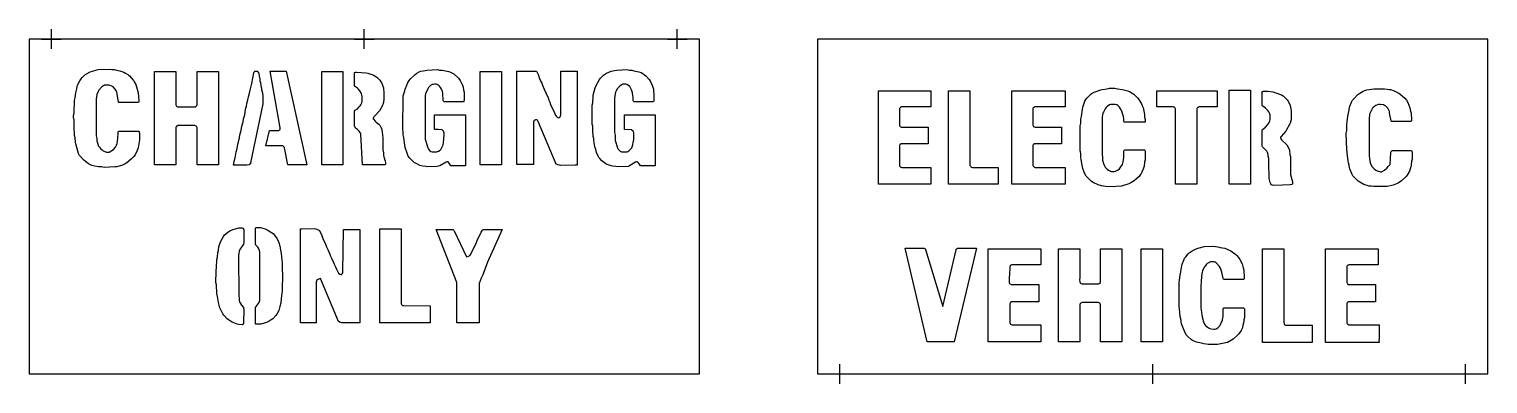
# Model space of a CAD drawing. Header units: inches. Extents: x 0 to 148, y -1 to 35.
import ezdxf

# ---------------------------------------------------------------- set-up
doc = ezdxf.new("R2010")
doc.units = ezdxf.units.IN
doc.header["$MEASUREMENT"] = 0
doc.layers.add('CUT', color=1, linetype='Continuous')
doc.layers.add('REG', color=5, linetype='Continuous')

msp = doc.modelspace()

# ---------------------------------------------------------------- linework, layer by layer
at = {"layer": 'CUT'}
for points in [[(0, 0), (68, 0), (68, 34), (0, 34)], [(80, 0), (148, 0), (148, 34), (80, 34)], [(9.05, 27.61), (9.02, 27.82), (8.88, 28.59), (8.85, 28.71), (8.8, 28.82), (8.74, 28.92), (8.51, 29.15), (8.38, 29.23), (8.21, 29.29), (8.08, 29.31), (7.76, 29.31), (7.64, 29.3), (7.54, 29.26), (7.44, 29.2), (7.34, 29.11), (7.08, 28.81), (6.99, 28.66), (6.88, 28.36), (6.81, 27.91), (6.81, 24.16), (6.86, 23.91), (6.87, 23.67), (6.89, 23.55), (6.96, 23.31), (7.04, 23.14), (7.12, 23.02), (7.23, 22.9), (7.39, 22.75), (7.51, 22.66), (7.74, 22.55), (7.84, 22.51), (8, 22.5), (8.13, 22.53), (8.39, 22.67), (8.54, 22.78), (8.75, 23.01), (8.87, 23.22), (8.92, 23.38), (8.96, 23.68), (9.01, 23.9), (9.02, 24.51), (9.03, 24.58), (9.06, 24.65), (11.03, 24.65), (11.1, 24.64), (11.15, 24.61), (11.17, 24.56), (11.18, 24.46), (11.18, 23.77), (11.05, 22.97), (10.96, 22.68), (10.74, 22.25), (10.61, 22.07), (10.36, 21.8), (9.92, 21.43), (9.73, 21.32), (9.47, 21.2), (8.88, 21.03), (8.68, 21.01), (7.6, 20.97), (7.34, 21.01), (7.03, 21.02), (6.67, 21.08), (6.36, 21.17), (6.03, 21.33), (5.84, 21.45), (5.53, 21.69), (5.2, 22.06), (5.12, 22.18), (5.02, 22.39), (4.93, 22.61), (4.72, 23.36), (4.7, 23.52), (4.66, 23.97), (4.61, 24.22), (4.6, 24.53), (4.55, 24.74), (4.55, 25.75), (4.5, 26.08), (4.51, 26.22), (4.55, 26.49), (4.6, 27.75), (4.66, 28.03), (4.72, 28.55), (4.83, 28.93), (4.88, 29.18), (4.92, 29.3), (5.13, 29.74), (5.28, 29.96), (5.38, 30.08), (5.56, 30.26), (5.66, 30.35), (6.19, 30.66), (6.41, 30.74), (6.85, 30.86), (7, 30.89), (8.12, 30.94), (8.39, 30.9), (8.63, 30.89), (8.86, 30.84), (9.19, 30.78), (9.62, 30.62), (9.76, 30.54), (10, 30.4), (10.09, 30.33), (10.18, 30.25), (10.59, 29.79), (10.66, 29.67), (10.81, 29.39), (10.9, 29.15), (11.07, 28.53), (11.12, 27.73), (11.11, 27.65), (11.09, 27.57), (9.08, 27.57)], [(14.9, 25.07), (14.89, 25.02), (14.88, 24.98), (14.88, 21.22), (12.72, 21.22), (12.72, 30.69), (14.88, 30.69), (14.88, 27.37), (14.89, 27.31), (14.91, 27.25), (14.95, 27.2), (14.99, 27.15), (15.05, 27.13), (15.12, 27.11), (16.64, 27.11), (16.81, 27.11), (16.86, 27.12), (16.91, 27.14), (16.96, 27.17), (17, 27.22), (17.02, 27.27), (17.04, 27.33), (17.04, 30.69), (19.2, 30.69), (19.2, 21.22), (17.04, 21.22), (17.04, 24.96), (17.03, 25.01), (17.02, 25.06), (16.98, 25.12), (16.93, 25.17), (16.87, 25.19), (16.81, 25.21), (15.13, 25.21), (15.08, 25.21), (15.04, 25.19), (15, 25.17), (14.96, 25.14), (14.93, 25.11)], [(21.74, 25.9), (21.87, 26.31), (21.96, 26.87), (22.06, 27.2), (22.1, 27.45), (22.2, 27.81), (22.25, 28.12), (22.37, 28.5), (22.41, 28.82), (22.59, 29.47), (22.78, 30.56), (22.82, 30.67), (22.88, 30.72), (22.98, 30.74), (23.13, 30.73), (23.18, 30.71), (23.22, 30.67), (23.29, 30.51), (23.32, 30.23), (23.39, 29.96), (23.42, 29.76), (23.47, 29.58), (23.51, 29.26), (23.56, 29.04), (23.58, 28.84), (23.66, 28.54), (23.72, 28.17), (23.72, 27.42), (22.46, 21.44), (22.44, 21.32), (22.37, 21.25), (22.31, 21.23), (22.07, 21.18), (21.1, 21.21), (20.73, 21.21), (20.8, 21.54), (20.8, 21.59), (20.9, 21.94), (20.99, 22.55), (21.1, 22.89), (21.16, 23.33), (21.33, 23.97), (21.38, 24.28), (21.5, 24.71), (21.57, 25.17), (21.7, 25.58)], [(28.16, 21.22), (26.25, 21.22), (25.91, 22.96), (25.9, 22.99), (25.88, 23.03), (25.85, 23.07), (25.82, 23.1), (25.78, 23.13), (25.74, 23.15), (25.7, 23.16), (25.65, 23.16), (24, 23.16), (24.39, 24.7), (25.24, 24.7), (25.29, 24.71), (25.33, 24.72), (25.37, 24.74), (25.4, 24.77), (25.43, 24.8), (25.45, 24.83), (25.47, 24.87), (25.48, 24.91), (25.48, 24.95), (25.48, 24.98), (24.44, 30.74), (26.09, 30.74)], [(29.68, 30.69), (31.84, 30.69), (31.84, 21.22), (29.68, 21.22)], [(34.37, 30.53), (34.97, 30.33), (35.11, 30.24), (35.28, 30.13), (35.58, 29.83), (35.69, 29.67), (35.78, 29.52), (35.9, 29.2), (35.94, 29.05), (35.96, 28.86), (36, 28.67), (36, 28.53), (36, 27.92), (35.94, 27.56), (35.91, 27.45), (35.81, 27.2), (35.55, 26.72), (35.46, 26.61), (35.19, 26.31), (34.96, 26.09), (34.92, 26.02), (34.91, 25.96), (34.91, 25.91), (34.94, 25.85), (35.1, 25.66), (35.21, 25.56), (35.51, 25.32), (35.59, 25.24), (35.73, 25), (35.79, 24.83), (35.84, 24.25), (35.9, 23.97), (35.9, 22.74), (35.95, 22.46), (35.96, 22.18), (35.99, 22.04), (36.13, 21.61), (36.15, 21.46), (36.15, 21.3), (36.12, 21.25), (36.08, 21.22), (33.81, 21.22), (33.66, 24.34), (33.57, 24.51), (33.49, 24.64), (33.31, 24.82), (33.11, 24.96), (33.06, 25.01), (33.03, 25.12), (33.02, 25.14), (33.02, 26.69), (33.09, 26.78), (33.3, 26.93), (33.49, 27.11), (33.59, 27.22), (33.65, 27.31), (33.74, 27.52), (33.78, 27.68), (33.79, 27.81), (33.79, 28.13), (33.71, 28.47), (33.56, 28.75), (33.39, 28.94), (33.3, 29.01), (33.1, 29.13), (33.06, 29.17), (33.02, 29.22), (33.02, 30.6), (33.11, 30.63), (33.2, 30.63), (34.17, 30.58)], [(41.52, 29.32), (41.39, 29.38), (41.28, 29.41), (41.12, 29.41), (40.99, 29.4), (40.88, 29.38), (40.76, 29.32), (40.65, 29.22), (40.52, 29.09), (40.44, 28.96), (40.21, 28.44), (40.17, 28.27), (40.17, 23.96), (40.18, 23.84), (40.2, 23.73), (40.45, 22.96), (40.52, 22.81), (40.64, 22.65), (40.75, 22.58), (40.89, 22.55), (41.36, 22.55), (41.44, 22.57), (41.53, 22.61), (41.69, 22.71), (41.77, 22.8), (41.9, 23.04), (42, 23.25), (42.03, 23.45), (42.1, 24.31), (42.11, 24.45), (42.08, 24.55), (42.03, 24.65), (41.96, 24.72), (41.89, 24.77), (41.5, 24.8), (41.2, 24.83), (41.14, 24.83), (41.14, 26.29), (44.28, 26.29), (44.28, 21.12), (42.78, 21.12), (42.68, 21.29), (42.52, 21.52), (42.42, 21.54), (42.3, 21.5), (41.68, 21.14), (41.53, 21.08), (41.36, 21.06), (40.45, 21.02), (40.24, 21.06), (39.94, 21.08), (39.65, 21.16), (39.41, 21.28), (39.07, 21.48), (38.96, 21.56), (38.62, 21.89), (38.47, 22.11), (38.39, 22.3), (38.16, 22.98), (38.1, 23.21), (38.02, 24), (37.96, 24.26), (37.95, 24.57), (37.91, 24.84), (37.96, 28.23), (38.1, 28.75), (38.14, 28.9), (38.32, 29.32), (38.41, 29.58), (38.55, 29.8), (38.64, 29.92), (39.15, 30.4), (39.33, 30.53), (39.58, 30.66), (39.75, 30.72), (39.96, 30.78), (40.18, 30.8), (40.34, 30.84), (41.44, 30.89), (41.63, 30.85), (41.9, 30.84), (42.25, 30.78), (42.58, 30.69), (42.76, 30.63), (42.96, 30.53), (43.08, 30.45), (43.56, 30.01), (43.72, 29.79), (43.96, 29.3), (44.02, 29.12), (44.06, 28.84), (44.12, 28.6), (44.12, 27.79), (44.11, 27.71), (44.09, 27.62), (42.09, 27.62), (42.04, 27.69), (42.02, 27.77), (41.97, 28.49), (41.94, 28.66), (41.81, 28.99), (41.74, 29.08), (41.62, 29.23)], [(45.77, 21.22), (45.77, 30.69), (47.93, 30.69), (47.93, 21.22)], [(51.61, 25.71), (51.56, 25.75), (51.49, 25.78), (51.42, 25.79), (51.37, 25.79), (51.33, 25.77), (51.29, 25.75), (51.25, 25.72), (51.22, 25.69), (51.19, 25.64), (51.18, 25.6), (51.18, 25.51), (51.17, 25.3), (51.16, 21.27), (49.47, 21.27), (49.47, 30.74), (51.49, 30.74), (51.54, 30.6), (51.67, 30.32), (51.76, 30.04), (51.85, 29.86), (51.91, 29.69), (52, 29.52), (52.07, 29.32), (52.16, 29.14), (52.24, 28.91), (52.65, 28.04), (52.74, 27.79), (52.84, 27.59), (52.91, 27.37), (53.31, 26.52), (53.4, 26.27), (53.47, 26.18), (53.56, 26.07), (53.63, 26.02), (53.71, 26.01), (53.8, 26.03), (53.87, 26.1), (53.92, 26.19), (53.94, 26.31), (53.94, 30.74), (55.59, 30.74), (55.59, 21.21), (55.39, 21.21), (53.91, 21.17), (53.8, 21.18), (53.63, 21.23), (53.57, 21.26), (53.47, 21.28), (51.65, 25.64)], [(57.14, 25.37), (57.13, 25.49), (57.13, 27.27), (57.18, 27.53), (57.22, 28.17), (57.24, 28.31), (57.44, 29.04), (57.5, 29.22), (57.86, 29.88), (57.97, 30.04), (58.26, 30.33), (58.57, 30.53), (59.06, 30.73), (59.4, 30.79), (59.64, 30.85), (60.65, 30.89), (60.9, 30.85), (61.14, 30.83), (61.35, 30.78), (61.85, 30.68), (62.09, 30.59), (62.26, 30.51), (62.45, 30.38), (62.57, 30.27), (62.88, 29.93), (63, 29.75), (63.17, 29.4), (63.24, 29.21), (63.33, 28.9), (63.35, 28.65), (63.39, 28.48), (63.39, 27.76), (63.38, 27.71), (63.35, 27.67), (63.28, 27.62), (61.34, 27.62), (61.3, 27.77), (61.29, 28.05), (61.25, 28.25), (61.22, 28.53), (61.13, 28.84), (61.02, 29.06), (60.93, 29.19), (60.8, 29.29), (60.64, 29.38), (60.54, 29.41), (60.4, 29.41), (60.25, 29.41), (60.16, 29.38), (60.07, 29.33), (59.93, 29.21), (59.77, 29.06), (59.69, 28.97), (59.57, 28.75), (59.5, 28.59), (59.39, 28.03), (59.39, 24.52), (59.44, 24.24), (59.44, 23.83), (59.46, 23.7), (59.69, 22.97), (59.77, 22.81), (59.83, 22.74), (59.96, 22.63), (60.03, 22.59), (60.09, 22.56), (60.21, 22.55), (60.56, 22.55), (60.66, 22.56), (60.73, 22.58), (60.85, 22.66), (61.05, 22.84), (61.14, 22.96), (61.22, 23.15), (61.25, 23.26), (61.28, 23.54), (61.34, 23.77), (61.34, 24.48), (61.32, 24.56), (61.29, 24.63), (61.19, 24.71), (61.1, 24.77), (60.42, 24.83), (60.42, 26.29), (63.5, 26.29), (63.5, 21.12), (62.19, 21.12), (62.04, 21.13), (61.93, 21.29), (61.75, 21.51), (61.65, 21.54), (61.6, 21.53), (61.52, 21.5), (60.91, 21.12), (60.77, 21.07), (59.77, 21.02), (59.51, 21.06), (59.19, 21.08), (59.04, 21.12), (58.65, 21.26), (58.52, 21.33), (58.24, 21.52), (58.11, 21.64), (57.9, 21.87), (57.81, 21.98), (57.73, 22.11), (57.56, 22.48), (57.48, 22.78), (57.39, 23.04), (57.34, 23.48), (57.29, 23.7), (57.28, 23.9), (57.24, 24.1), (57.22, 24.33), (57.18, 24.52), (57.18, 25.15)], [(88.53, 27.11), (88.48, 27.1), (88.44, 27.08), (88.39, 27.06), (88.36, 27.02), (88.33, 26.99), (88.32, 26.95), (88.3, 26.88), (88.3, 25.28), (88.32, 25.21), (88.34, 25.16), (88.39, 25.11), (88.44, 25.08), (88.49, 25.06), (88.53, 25.06), (91.23, 25.06), (91.23, 23.37), (88.55, 23.37), (88.49, 23.36), (88.44, 23.34), (88.39, 23.31), (88.35, 23.27), (88.32, 23.2), (88.31, 23.16), (88.3, 23.12), (88.3, 21.2), (88.31, 21.16), (88.32, 21.12), (88.34, 21.08), (88.37, 21.04), (88.41, 21.01), (88.44, 20.99), (88.49, 20.98), (88.53, 20.97), (91.49, 20.96), (91.49, 19.27), (86.19, 19.27), (86.19, 28.75), (91.49, 28.75), (91.49, 27.11)], [(93.29, 19.27), (93.29, 28.75), (95.45, 28.75), (95.45, 21.16), (95.5, 21.08), (95.55, 21.02), (95.62, 20.98), (95.7, 20.97), (98.12, 20.96), (98.21, 20.96), (98.32, 20.96), (98.32, 19.27)], [(99.71, 28.75), (105.11, 28.75), (105.11, 27.11), (102.05, 27.11), (102, 27.1), (101.96, 27.08), (101.92, 27.06), (101.88, 27.03), (101.85, 26.99), (101.84, 26.95), (101.82, 26.9), (101.82, 26.86), (101.82, 25.29), (101.83, 25.24), (101.86, 25.18), (101.89, 25.13), (101.94, 25.1), (102, 25.07), (102.06, 25.06), (104.75, 25.06), (104.75, 23.37), (102.07, 23.37), (102.01, 23.36), (101.96, 23.34), (101.91, 23.31), (101.87, 23.27), (101.85, 23.23), (101.83, 23.19), (101.83, 23.16), (101.82, 23.12), (101.84, 21.21), (101.85, 21.16), (101.86, 21.12), (101.9, 21.06), (101.96, 21.01), (102.02, 20.98), (102.08, 20.96), (105.11, 20.96), (105.11, 19.27), (99.71, 19.27)], [(109.27, 27.04), (109.18, 26.91), (108.99, 26.57), (108.94, 26.47), (108.89, 26.28), (108.86, 26.08), (108.86, 22.42), (108.87, 22.26), (108.91, 22.04), (108.92, 21.69), (109, 21.35), (109.11, 21.13), (109.19, 21), (109.39, 20.79), (109.52, 20.69), (109.7, 20.6), (109.83, 20.56), (110.08, 20.56), (110.22, 20.58), (110.48, 20.72), (110.63, 20.83), (110.78, 21.01), (110.92, 21.25), (111, 21.53), (111.03, 21.78), (111.06, 21.95), (111.07, 22.61), (111.09, 22.69), (111.12, 22.76), (113.11, 22.76), (113.16, 22.74), (113.19, 22.72), (113.22, 22.64), (113.23, 21.84), (113.22, 21.72), (113.17, 21.5), (113.13, 21.08), (113.07, 20.88), (112.83, 20.33), (112.74, 20.21), (112.61, 20.05), (112.1, 19.59), (111.77, 19.4), (111.58, 19.31), (110.83, 19.08), (110.26, 19.02), (110, 18.98), (109.21, 19.02), (109.02, 19.06), (108.79, 19.09), (108.48, 19.19), (107.94, 19.45), (107.78, 19.54), (107.4, 19.91), (107.26, 20.07), (107.07, 20.4), (106.91, 20.86), (106.86, 21.03), (106.81, 21.38), (106.76, 21.59), (106.75, 21.77), (106.71, 21.98), (106.7, 22.37), (106.66, 22.55), (106.65, 22.65), (106.65, 25.2), (106.7, 25.46), (106.71, 25.86), (106.77, 26.12), (106.86, 26.88), (106.91, 27.08), (107.11, 27.69), (107.2, 27.86), (107.3, 28), (107.75, 28.42), (107.87, 28.52), (108.05, 28.6), (108.72, 28.85), (108.87, 28.89), (109.37, 28.95), (109.63, 29), (110.15, 29), (110.41, 28.94), (110.92, 28.88), (111.47, 28.73), (111.65, 28.66), (112.09, 28.39), (112.46, 28.03), (112.6, 27.86), (112.86, 27.41), (112.96, 27.15), (113.05, 26.94), (113.08, 26.85), (113.12, 26.54), (113.17, 26.32), (113.18, 26.06), (113.22, 25.83), (113.22, 25.57), (111.1, 25.57), (111.07, 25.68), (111.07, 25.96), (111.05, 26.09), (110.86, 26.69), (110.73, 26.93), (110.64, 27.07), (110.47, 27.24), (110.35, 27.32), (110.2, 27.36), (109.89, 27.36), (109.73, 27.35), (109.63, 27.32), (109.38, 27.14)], [(120.53, 27.11), (118.7, 27.1), (118.66, 27.09), (118.62, 27.08), (118.58, 27.06), (118.55, 27.04), (118.53, 27.01), (118.5, 26.98), (118.48, 26.91), (118.47, 26.85), (118.47, 19.27), (116.31, 19.27), (116.31, 26.86), (116.3, 26.92), (116.28, 26.98), (116.25, 27.02), (116.23, 27.04), (116.17, 27.08), (116.14, 27.09), (116.09, 27.1), (114.41, 27.11), (114.41, 28.75), (120.53, 28.75)], [(121.76, 19.27), (121.76, 28.8), (123.92, 28.8), (123.92, 19.27)], [(125.77, 21.86), (125.72, 22.11), (125.71, 22.28), (125.65, 22.48), (125.59, 22.61), (125.51, 22.69), (125.19, 22.99), (125.14, 23.04), (125.12, 23.11), (125.1, 23.26), (125.1, 24.56), (125.11, 24.72), (125.14, 24.8), (125.43, 25.04), (125.69, 25.34), (125.78, 25.47), (125.87, 25.69), (125.91, 25.83), (125.92, 25.96), (125.92, 26.21), (125.91, 26.29), (125.87, 26.39), (125.77, 26.6), (125.7, 26.71), (125.44, 26.97), (125.17, 27.17), (125.1, 27.26), (125.1, 28.66), (125.17, 28.68), (125.25, 28.69), (125.72, 28.7), (126.19, 28.63), (126.4, 28.57), (127.07, 28.34), (127.22, 28.23), (127.65, 27.83), (127.74, 27.68), (127.95, 27.25), (128.02, 26.9), (128.03, 26.74), (128.03, 25.8), (128.02, 25.7), (127.96, 25.47), (127.89, 25.32), (127.58, 24.79), (127.49, 24.66), (127.03, 24.12), (126.98, 24.05), (126.97, 23.97), (127, 23.87), (127.1, 23.74), (127.53, 23.34), (127.62, 23.25), (127.81, 22.9), (127.87, 22.73), (127.92, 22.25), (127.97, 22.06), (127.98, 21.96), (127.98, 20.24), (128.1, 19.75), (128.18, 19.5), (128.17, 19.3), (128.15, 19.25), (128.11, 19.23), (127.93, 19.21), (126.4, 19.13), (126.14, 19.18), (126.06, 19.21), (125.97, 19.29), (125.9, 19.42), (125.82, 19.85), (125.82, 20.48), (125.77, 20.81)], [(138.85, 28.58), (138.98, 28.51), (139.08, 28.44), (139.59, 27.98), (139.74, 27.79), (139.88, 27.55), (140.09, 27.03), (140.15, 26.67), (140.21, 26.48), (140.25, 25.78), (140.25, 25.7), (140.22, 25.62), (138.22, 25.62), (138.19, 25.66), (138.15, 25.87), (138.07, 26.31), (138.04, 26.53), (138.01, 26.63), (137.85, 26.98), (137.76, 27.09), (137.66, 27.19), (137.53, 27.26), (137.4, 27.31), (137.06, 27.35), (136.9, 27.35), (136.79, 27.33), (136.64, 27.26), (136.53, 27.19), (136.37, 27.06), (136.31, 26.99), (136.26, 26.91), (136.03, 26.45), (136, 26.35), (135.99, 26.19), (135.95, 26.02), (135.95, 25.92), (135.95, 22.15), (136, 21.88), (136.06, 21.44), (136.11, 21.32), (136.27, 21.04), (136.35, 20.92), (136.46, 20.82), (136.62, 20.7), (136.76, 20.62), (136.9, 20.57), (137.1, 20.53), (137.2, 20.53), (137.29, 20.56), (137.51, 20.68), (137.75, 20.88), (137.89, 21.05), (138.09, 21.26), (138.15, 22.47), (138.16, 22.52), (138.18, 22.58), (138.21, 22.62), (138.26, 22.66), (138.33, 22.69), (138.4, 22.7), (140.11, 22.7), (140.22, 22.7), (140.27, 22.68), (140.3, 22.63), (140.31, 22.54), (140.31, 21.82), (140.26, 21.59), (140.21, 21.18), (140.18, 21.01), (140.05, 20.6), (139.82, 20.19), (139.7, 20.04), (139.23, 19.59), (138.91, 19.38), (138.41, 19.16), (138.27, 19.12), (137.94, 19.08), (137.75, 19.03), (137.59, 19.02), (136.43, 19.02), (136.18, 19.06), (135.95, 19.08), (135.77, 19.12), (135.41, 19.24), (135.01, 19.46), (134.86, 19.58), (134.39, 20.01), (134.31, 20.11), (134.24, 20.24), (134, 20.82), (133.95, 20.96), (133.92, 21.19), (133.85, 21.44), (133.83, 21.63), (133.78, 21.86), (133.74, 22.49), (133.68, 22.78), (133.64, 24.45), (133.68, 24.71), (133.69, 25.33), (133.74, 25.59), (133.78, 26.18), (133.86, 26.47), (134, 27.2), (134.17, 27.6), (134.26, 27.78), (134.37, 27.9), (134.81, 28.37), (134.9, 28.45), (135, 28.51), (135.36, 28.71), (135.52, 28.78), (135.72, 28.83), (136.43, 28.95), (137.5, 28.95), (137.77, 28.91), (138, 28.89), (138.14, 28.86), (138.48, 28.75)], [(19.2, 12.55), (19.26, 12.93), (19.37, 13.31), (19.43, 13.47), (19.73, 13.97), (19.83, 14.11), (20.13, 14.37), (20.37, 14.52), (20.61, 14.64), (21.14, 14.8), (21.27, 14.82), (21.61, 14.82), (21.69, 14.81), (21.73, 14.78), (21.76, 14.73), (21.77, 14.62), (21.77, 13.34), (21.76, 13.19), (21.36, 12.62), (21.31, 12.48), (21.26, 12.21), (21.25, 12.08), (21.26, 7.89), (21.3, 7.7), (21.32, 7.47), (21.39, 7.26), (21.44, 7.14), (21.53, 7), (21.73, 6.75), (21.76, 6.67), (21.77, 6.59), (21.76, 5.14), (21.75, 5.08), (21.72, 5.03), (21.66, 5.01), (21.6, 5), (21.26, 5.03), (21.12, 5.06), (20.6, 5.27), (20.42, 5.36), (20.21, 5.5), (20.09, 5.59), (19.75, 5.96), (19.65, 6.1), (19.36, 6.71), (19.2, 7.25), (19.11, 7.88), (19.04, 8.17), (19, 9.04), (18.95, 9.3), (18.95, 9.43), (18.99, 11.08), (19.04, 11.36), (19.05, 11.62), (19.1, 11.85), (19.14, 12.32)], [(23.01, 13.08), (22.96, 13.19), (22.95, 13.34), (22.95, 14.68), (22.96, 14.79), (22.99, 14.83), (23.02, 14.86), (23.1, 14.87), (23.47, 14.86), (23.96, 14.72), (24.15, 14.64), (24.58, 14.36), (24.74, 14.25), (24.98, 13.97), (25.16, 13.72), (25.3, 13.43), (25.36, 13.26), (25.45, 12.8), (25.51, 12.58), (25.53, 12.4), (25.57, 12.22), (25.62, 11.56), (25.67, 11.29), (25.68, 10.49), (25.72, 10.19), (25.67, 8.41), (25.63, 8.19), (25.61, 7.91), (25.56, 7.68), (25.52, 7.18), (25.42, 6.86), (25.37, 6.57), (25.32, 6.45), (25.12, 6.08), (25.04, 5.95), (24.71, 5.61), (24.56, 5.49), (24.24, 5.3), (24.08, 5.23), (23.52, 5.07), (23.31, 5.04), (23.09, 5.04), (23.01, 5.06), (22.97, 5.1), (22.95, 5.21), (22.95, 6.56), (22.96, 6.72), (22.98, 6.79), (23.02, 6.85), (23.24, 7.12), (23.32, 7.24), (23.4, 7.48), (23.41, 7.69), (23.41, 12.37), (23.38, 12.53), (23.27, 12.77), (23.21, 12.87)], [(31.47, 5.29), (31.38, 5.33), (29.57, 9.7), (29.3, 9.6), (29.2, 9.52), (29.14, 9.43), (29.12, 9.32), (29.12, 5.19), (27.52, 5.19), (27.52, 14.72), (27.68, 14.72), (28.93, 14.76), (29.08, 14.73), (29.26, 14.68), (29.35, 14.63), (29.43, 14.55), (29.52, 14.42), (29.71, 14.05), (29.84, 13.64), (30.03, 13.29), (30.16, 12.92), (30.31, 12.63), (30.39, 12.4), (30.52, 12.16), (30.59, 11.97), (30.68, 11.77), (30.74, 11.6), (30.88, 11.34), (30.95, 11.14), (31.08, 10.88), (31.17, 10.64), (31.38, 10.23), (31.51, 10.12), (31.61, 10.09), (31.7, 10.11), (31.77, 10.17), (31.82, 10.27), (31.84, 10.38), (31.89, 14.66), (33.54, 14.66), (33.54, 5.19), (31.74, 5.19), (31.65, 5.21), (31.57, 5.23)], [(37.75, 14.72), (37.75, 7.18), (37.76, 7.12), (37.79, 7.05), (37.82, 7.02), (37.85, 6.99), (37.91, 6.95), (37.98, 6.94), (40.68, 6.93), (40.68, 5.19), (35.59, 5.19), (35.59, 14.72)], [(42.93, 14.66), (42.99, 14.65), (43.05, 14.62), (43.1, 14.58), (43.13, 14.52), (44.38, 11.89), (44.61, 11.97), (44.68, 12.01), (44.75, 12.07), (44.82, 12.17), (45.39, 13.34), (45.5, 13.66), (45.77, 14.16), (45.86, 14.4), (45.98, 14.6), (46, 14.61), (46.03, 14.63), (46.07, 14.65), (46.11, 14.66), (46.14, 14.66), (47.98, 14.66), (46.5, 11.35), (46.02, 10.07), (45.85, 9.73), (45.67, 9.19), (45.67, 5.19), (43.4, 5.19), (43.4, 9.3), (41.31, 14.66)], [(94.04, 12.61), (94.06, 12.67), (94.11, 12.72), (94.16, 12.76), (94.22, 12.77), (96.13, 12.77), (93.84, 3.25), (91.13, 3.25), (88.87, 12.77), (90.76, 12.77), (90.81, 12.76), (90.86, 12.74), (90.89, 12.71), (90.93, 12.68), (90.95, 12.63), (92.71, 6.85)], [(99.74, 11.08), (99.69, 11.08), (99.64, 11.06), (99.59, 11.03), (99.55, 10.98), (99.52, 10.93), (99.5, 10.87), (99.5, 10.59), (99.46, 10.28), (99.45, 9.67), (99.44, 9.35), (99.44, 9.31), (99.45, 9.26), (99.48, 9.2), (99.53, 9.15), (99.59, 9.11), (99.65, 9.09), (99.7, 9.08), (102.44, 9.08), (102.44, 7.34), (99.73, 7.34), (99.68, 7.34), (99.63, 7.32), (99.59, 7.29), (99.55, 7.26), (99.52, 7.19), (99.51, 7.12), (99.51, 5.24), (99.52, 5.13), (99.57, 5.07), (99.64, 5.02), (99.75, 4.99), (102.44, 4.99), (102.53, 4.98), (102.64, 4.99), (102.64, 3.25), (97.3, 3.25), (97.3, 12.72), (102.64, 12.72), (102.64, 11.08)], [(106.6, 6.99), (106.6, 3.25), (104.44, 3.25), (104.44, 12.72), (106.6, 12.72), (106.6, 12.57), (106.6, 12.47), (106.6, 9.8), (106.58, 9.54), (106.6, 9.36), (106.63, 9.25), (106.7, 9.18), (106.81, 9.14), (106.98, 9.14), (108.44, 9.14), (108.51, 9.15), (108.57, 9.18), (108.71, 9.28), (108.71, 12.72), (110.86, 12.72), (110.86, 3.25), (108.71, 3.25), (108.71, 7), (108.7, 7.05), (108.68, 7.1), (108.66, 7.14), (108.63, 7.17), (108.59, 7.2), (108.55, 7.22), (108.51, 7.24), (108.46, 7.24), (106.83, 7.24), (106.77, 7.22), (106.71, 7.19), (106.66, 7.15), (106.62, 7.09), (106.6, 7.04)], [(114.98, 3.25), (112.82, 3.25), (112.82, 12.72), (114.98, 12.72)], [(120.36, 12.93), (120.59, 12.92), (120.85, 12.85), (121.3, 12.77), (121.55, 12.68), (121.93, 12.49), (122.42, 12.14), (122.53, 12.04), (122.71, 11.84), (122.85, 11.62), (123.09, 11.18), (123.18, 10.77), (123.24, 10.56), (123.29, 9.77), (123.29, 9.68), (123.26, 9.6), (121.21, 9.6), (121.17, 9.64), (121.15, 9.69), (121.02, 10.35), (120.86, 10.74), (120.76, 10.9), (120.42, 11.28), (120.33, 11.34), (120.23, 11.37), (120.08, 11.39), (119.91, 11.38), (119.81, 11.35), (119.69, 11.29), (119.54, 11.2), (119.45, 11.13), (119.31, 10.96), (119.23, 10.84), (119.05, 10.46), (119, 10.33), (118.94, 9.97), (118.93, 9.31), (118.88, 8.99), (118.89, 6.72), (118.93, 6.51), (118.94, 6.25), (118.98, 6.05), (119, 5.79), (119.07, 5.58), (119.12, 5.35), (119.26, 5.06), (119.35, 4.93), (119.52, 4.77), (119.65, 4.67), (119.79, 4.6), (119.93, 4.57), (120.2, 4.54), (120.31, 4.55), (120.43, 4.59), (120.6, 4.69), (120.81, 4.88), (120.89, 5.01), (121.06, 5.38), (121.08, 5.48), (121.1, 5.65), (121.14, 5.86), (121.15, 6.58), (121.16, 6.64), (121.2, 6.73), (123.17, 6.73), (123.22, 6.72), (123.26, 6.7), (123.29, 6.66), (123.3, 6.61), (123.3, 5.75), (123.26, 5.48), (123.24, 5.29), (123.18, 5.08), (123.11, 4.75), (123.06, 4.61), (122.96, 4.42), (122.73, 4.08), (122.6, 3.94), (122.15, 3.53), (121.99, 3.43), (121.57, 3.21), (120.92, 3.05), (120.56, 2.99), (119.78, 2.99), (119.64, 2.99), (119.43, 3.03), (119.18, 3.05), (118.96, 3.12), (118.44, 3.23), (118.26, 3.3), (118.05, 3.41), (117.94, 3.48), (117.55, 3.81), (117.44, 3.95), (117.29, 4.18), (116.97, 4.93), (116.92, 5.1), (116.84, 5.59), (116.78, 5.83), (116.73, 6.6), (116.68, 6.82), (116.67, 6.92), (116.67, 9.12), (116.68, 9.28), (116.73, 9.53), (116.77, 10.02), (116.82, 10.2), (116.84, 10.38), (116.89, 10.59), (116.99, 11.14), (117.15, 11.54), (117.24, 11.74), (117.35, 11.89), (117.59, 12.19), (117.71, 12.29), (118, 12.5), (118.42, 12.72), (118.51, 12.75), (118.7, 12.79), (118.87, 12.85), (119.23, 12.93), (120.1, 12.97)], [(127.31, 5.18), (127.32, 5.13), (127.33, 5.08), (127.36, 5.03), (127.4, 4.99), (127.43, 4.97), (127.47, 4.95), (127.51, 4.94), (127.55, 4.94), (130.19, 4.94), (130.19, 3.2), (125.15, 3.2), (125.15, 12.72), (127.31, 12.72)], [(133.82, 5.02), (133.87, 5), (133.91, 4.99), (136.98, 4.99), (136.97, 4.69), (136.97, 3.71), (136.96, 3.55), (136.95, 3.43), (136.96, 3.2), (131.53, 3.2), (131.53, 12.72), (136.87, 12.72), (136.87, 11.08), (133.93, 11.08), (133.86, 11.06), (133.8, 11.03), (133.74, 10.98), (133.71, 10.92), (133.69, 10.87), (133.69, 10.82), (133.69, 9.36), (133.7, 9.29), (133.72, 9.22), (133.76, 9.17), (133.81, 9.08), (136.61, 9.08), (136.61, 7.34), (133.93, 7.34), (133.86, 7.33), (133.79, 7.3), (133.75, 7.26), (133.72, 7.22), (133.69, 7.16), (133.68, 7.11), (133.68, 5.24), (133.69, 5.19), (133.7, 5.15), (133.72, 5.11), (133.75, 5.07), (133.79, 5.04)]]:
    msp.add_lwpolyline(points, close=True, dxfattribs=at)
at = {"layer": 'REG'}
for points in [[(2.25, 33), (2.25, 35)], [(34, 33), (34, 35)], [(65.75, 33), (65.75, 35)], [(1.25, 34), (3.25, 34)], [(33, 34), (35, 34)], [(64.75, 34), (66.75, 34)], [(81.25, 0), (83.25, 0)], [(82.25, -1), (82.25, 1)], [(113, 0), (115, 0)], [(114, -1), (114, 1)], [(144.75, 0), (146.75, 0)], [(145.75, -1), (145.75, 1)]]:
    msp.add_lwpolyline(points, dxfattribs=at)

doc.saveas('drawing.dxf')
